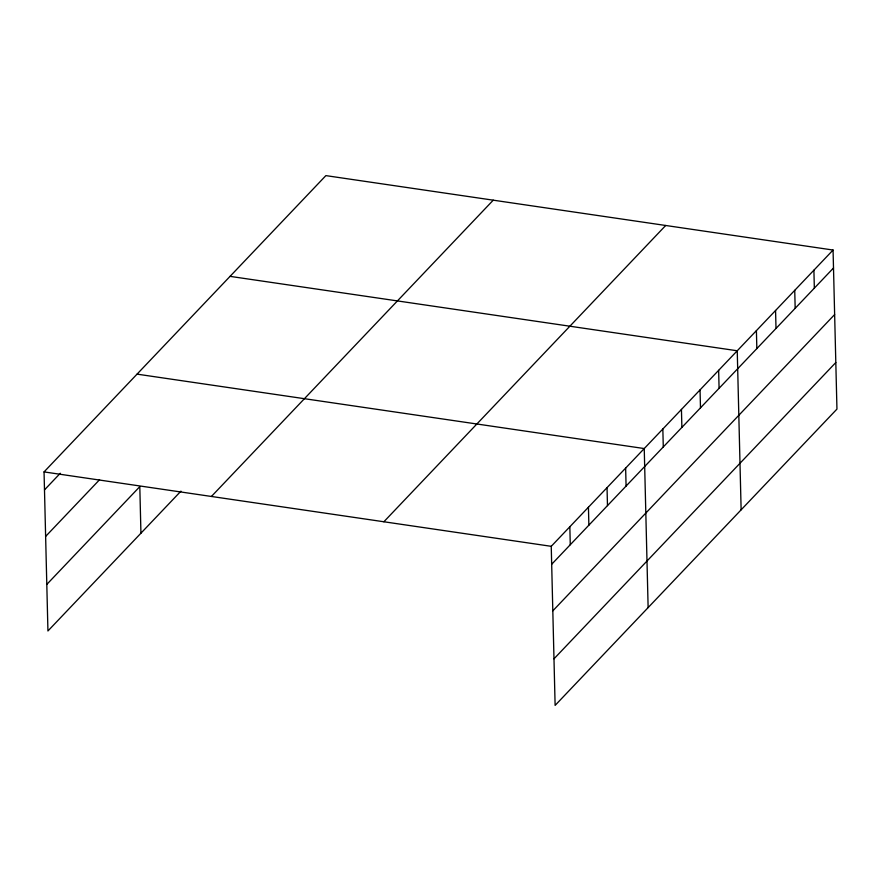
<?xml version="1.0" encoding="UTF-8"?>
<svg xmlns="http://www.w3.org/2000/svg" width="881" height="881" viewBox="0 0 881 881"><rect width="100%" height="100%" fill="white"/><g stroke="black" fill="none" stroke-linecap="round" stroke-linejoin="round"><path stroke-width="1.32" d="M180.935 491.146L47.937 630.961L44.05 471.908L325.882 175.616L833.063 250.039L836.95 409.092L555.118 705.384L551.242 546.319L833.063 250.039M44.491 489.88L60.304 473.251M45.625 536.43L99.564 479.727M46.803 584.411L139.804 486.631L140.938 533.192M211.418 496.466L493.25 200.174M383.863 521.772L665.695 225.481M551.671 564.292L833.503 268M552.816 610.852L834.637 314.561M553.984 658.823L835.816 362.531M230.051 276.359L737.243 350.77L741.13 509.824M137.051 374.139L644.242 448.55L648.13 607.604M44.05 471.908L551.242 546.319M813.901 270.181L814.341 288.142M794.739 290.334L795.169 308.295M775.566 310.475L776.007 328.437M756.405 330.628L756.845 348.59M718.643 370.328L719.083 388.29M700.043 389.887L700.483 407.848M681.442 409.434L681.883 427.406M662.842 428.992L663.283 446.953M625.642 468.108L626.083 486.07M607.042 487.656L607.472 505.617M588.442 507.214L588.871 525.175M569.842 526.772L570.271 544.733"/></g></svg>
